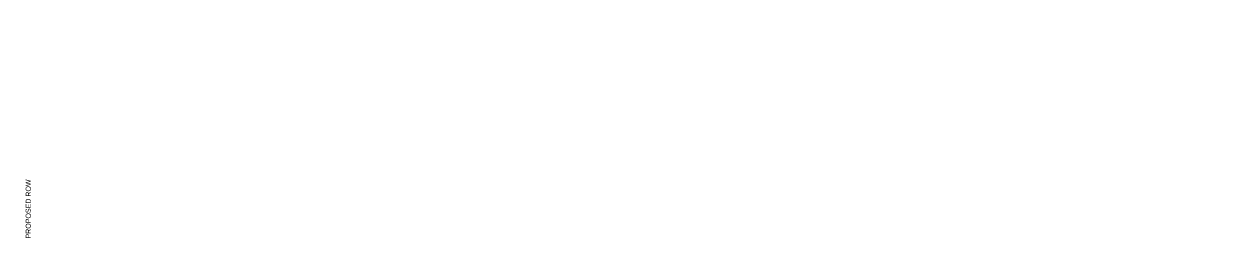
# Model space of a CAD drawing. Header units: millimetres. Extents: x 207528 to 778454, y -364692 to 101323.
# Drawn here: x 369276 to 427147, y -359463 to -349281 of the extents above; entities that cross this region are included whole.
import ezdxf

# ---------------------------------------------------------------- set-up
doc = ezdxf.new("R2010")
doc.units = ezdxf.units.MM
doc.layers.add('Dim', color=253, linetype='Continuous')
doc.styles.add('DIM', font='ARIALN.TTF', dxfattribs={"height": 250})
doc.styles.add('ISO75', font='isocp.shx', dxfattribs={"height": 150})
doc.dimstyles.new('ISO75', dxfattribs={"dimscale": 75, "dimtxt": 150, "dimasz": 2, "dimexe": 1, "dimexo": 1, "dimgap": 1, "dimtad": 1, "dimdec": 0, "dimdsep": 46, "dimtxsty": 'ISO75', "dimcen": 0.5, "dimclrd": 47, "dimclre": 47, "dimclrt": 1, "dimadec": 0, "dimazin": 0, "dimtfac": 1, "dimtdec": 0, "dimtmove": 0, "dimatfit": 3, "dimfxl": 1, "dimtolj": 1, "dimtzin": 0, "dimarcsym": 0})

# ---------------------------------------------------------------- blocks, each defined once
blk = doc.blocks.new('*D564')
at = {"layer": 'Defpoints', "color": 0, "transparency": 16777216}
for p in [(346561, -349537), (346551, -351173), (346561, -351173)]:
    blk.add_point(p, dxfattribs=at)
at = {"layer": 'Dim', "color": 47, "lineweight": -2, "transparency": 16777216}
for p, q in [((346401, -349537), (346251, -349537)), ((346551, -351098), (346551, -349462)), ((346551, -349537), (346561, -349537)), ((346561, -351098), (346561, -349462)), ((346711, -349537), (348166, -349537))]:
    blk.add_line(p, q, dxfattribs=at)
at = {"layer": 'Dim', "color": 47, "transparency": 16777216}
for points in [[(346401, -349512), (346401, -349562), (346551, -349537)], [(346711, -349512), (346711, -349562), (346561, -349537)]]:
    blk.add_solid(points, dxfattribs=at)
at = {"layer": 'Dim', "color": 1, "transparency": 16777216, "insert": (347514, -349380), "char_height": 150, "width": 159266.94, "attachment_point": 5, "style": 'ISO75'}
blk.add_mtext('\\A1;10 (EXP. GAP)', dxfattribs=at)

msp = doc.modelspace()

# ---------------------------------------------------------------- texts
at = {"layer": 'Dim', "color": 7, "insert": (369493.5, -358284.9), "char_height": 250, "attachment_point": 5, "rotation": 90, "style": 'DIM'}
msp.add_mtext_dynamic_manual_height_columns('PROPOSED ROW', width=5325.312, gutter_width=1250, heights=[0], dxfattribs=at)

# ---------------------------------------------------------------- dimensions: what is measured, and where the dimension line sits
at = {"layer": 'Dim'}
dim = msp.add_linear_dim(base=(346561.4, -349537.1), p1=(346551.4, -351173), p2=(346561.4, -351173), text='<> (EXP. GAP)', dimstyle='ISO75', override={"dimtxt": 300}, dxfattribs=at)
dim.commit()
dim.dimension.update_dxf_attribs({"geometry": '*D564', "text_midpoint": (347513.8, -349379.6)})

doc.saveas('drawing.dxf')
